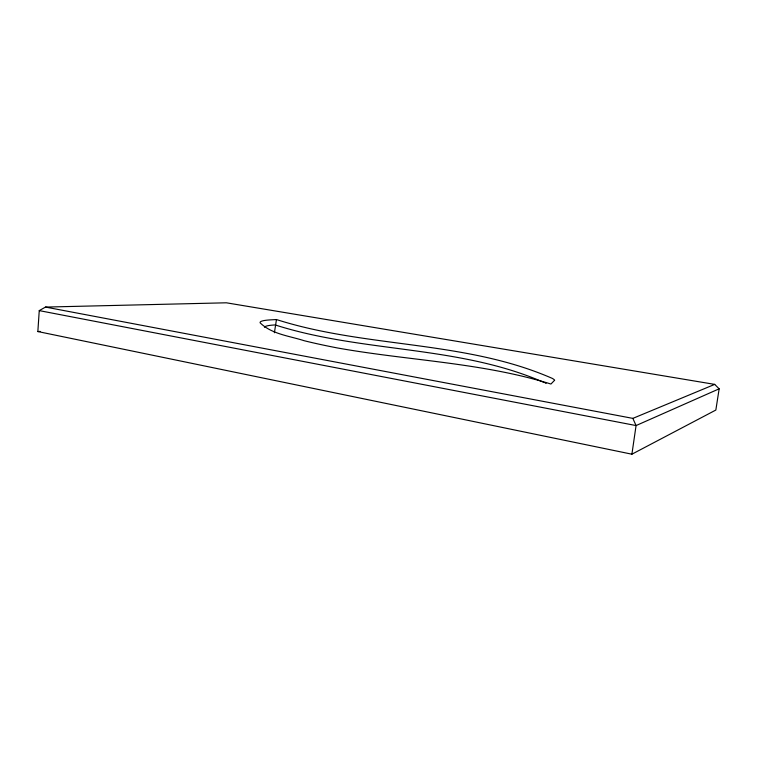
<?xml version="1.0" encoding="UTF-8"?>
<svg xmlns="http://www.w3.org/2000/svg" width="757" height="757" viewBox="0 0 757 757"><rect width="100%" height="100%" fill="white"/><g stroke="black" fill="none" stroke-linecap="round" stroke-linejoin="round"><path stroke-width="1.14" d="M37.85 331.547L39.25 310.616L45.505 307.077L226.381 302.8L714.703 384.386L719.15 388.824L715.848 410.048L631.906 454.2L37.85 331.547L40.206 331.424M274.394 332.768L276.466 319.549C366.435 348.239 464.789 340.111 552.288 378.386A62.121 8.138 7.2 0 1 554.654 380.203L550.945 384.036C481.651 362.461 408.477 360.625 337.499 347.974A171.83 18.707 6.7 0 1 304.106 340.697C289.354 335.928 271.725 334.14 260.209 322.908A61.468 6.624 6 0 1 269.965 319.908L276.466 319.549M631.906 454.2L636.069 425.566L632.852 418.384L45.505 307.077M719.15 388.824L636.069 425.566L39.25 310.616M632.852 418.384L714.703 384.386M544.245 382.569C458.931 345.041 362.934 353.008 275.16 324.933A56.756 6.368 6 0 0 264.448 327.242M545.267 383.014A56.292 7.674 7.2 0 1 546.081 383.458"/></g></svg>
